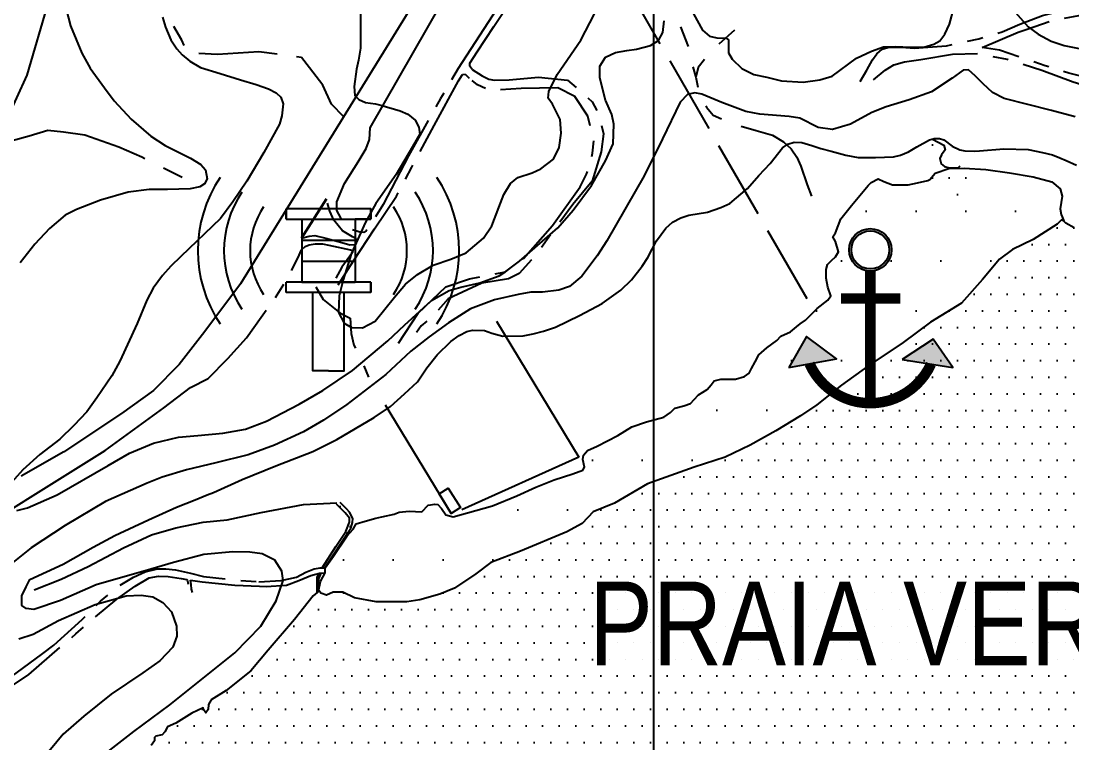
# Model space of a CAD drawing. Header units: millimetres. Extents: x 548366 to 1117317, y 7446967 to 14899125.
# Drawn here: x 551058 to 551560, y 7453558 to 7453903 of the extents above; entities that cross this region are included whole.
import ezdxf

# ---------------------------------------------------------------- set-up
doc = ezdxf.new("R2010")
doc.units = ezdxf.units.MM
doc.header["$MEASUREMENT"] = 0
for name, pattern in [('CAMINHO', [3.75, 3, -0.75]), ('ESTR-TERRA', [1, 0.7, -0.1, 0.1, -0.1]), ('RIO_PERIODICO', [5.8, 3, -0.4, 0.4, -0.4, 0.4, -0.4, 0.4, -0.4])]:
    doc.linetypes.add(name, pattern=pattern)
for name, color, linetype in [('AUTO_ESTRADA', 224, 'Continuous'), ('BICA', 8, 'Continuous'), ('CALÇADA', 8, 'Continuous'), ('CAMINHO', 1, 'CAMINHO'), ('CANAL', 4, 'Continuous'), ('CURVA_INTERMEDIÁRIA', 32, 'Continuous'), ('ESCADARIA', 8, 'Continuous'), ('HACHURA_OCEANO', 131, 'Continuous'), ('MALHA_TM', 8, 'Continuous'), ('MARINA', 7, 'Continuous'), ('MURO', 181, 'Continuous'), ('OCEANO', 5, 'Continuous'), ('PRAIA', 7, 'Continuous'), ('RADIAIS', 222, 'Continuous'), ('RIO_PERIÓDICO', 4, 'RIO_PERIODICO'), ('RIO_PERMANENTE', 4, 'Continuous'), ('RUA_PAV_S_MEIO_FIO', 2, 'ESTR-TERRA'), ('RUA_S_PAV', 2, 'ESTR-TERRA'), ('SIRENES', 8, 'Continuous'), ('TXT_HIDRO', 8, 'Continuous')]:
    doc.layers.add(name, color=color, linetype=linetype)
doc.styles.add('TXT_PRAIA', font='ARIALN.TTF', dxfattribs={"height": 30})
pattern_1 = [(0, (0, 0), (11.90625, 23.8125), [0, -23.8125])]
pattern_2 = [(0, (0, 0), (1.5875, 3.175), [0, -3.175])]
pattern_3 = [(0, (0, 0), (3.96875, 7.9375), [0, -7.9375])]

msp = doc.modelspace()

# ---------------------------------------------------------------- hatches: boundary and pattern name
at = {"layer": 'CANAL'}
h = msp.add_hatch(dxfattribs=at)
h.set_pattern_fill('DOTS', color=256, scale=2, style=0)
h.set_pattern_definition(pattern_2)
h.paths.add_polyline_path([(551214.62, 7453665.8), (551214.62, 7453663.9), (551212.95, 7453659.43), (551208.03, 7453652.18), (551201.55, 7453642.02), (551202.66, 7453642.02), (551215.29, 7453660.98), (551216.07, 7453663.66), (551216.18, 7453665.67), (551214.61, 7453668.68), (551213.27, 7453670.25), (551212.54, 7453670.94), (551211.2, 7453669.67), (551212.5, 7453668.37)])
h = msp.add_hatch(dxfattribs=at)
h.set_pattern_fill('DOTS', color=256, scale=2, style=0)
h.set_pattern_definition(pattern_2)
h.paths.add_polyline_path([(551210.14, 7453673.19), (551208.37, 7453672.5), (551211.2, 7453669.67), (551212.54, 7453670.94)])
h = msp.add_hatch(dxfattribs=at)
h.set_pattern_fill('DOTS', color=256, scale=2, style=0)
h.set_pattern_definition(pattern_2)
h.paths.add_polyline_path([(551200.03, 7453636.79), (551201.13, 7453639.54), (551200.26, 7453639.52), (551199.21, 7453637.55), (551199.24, 7453630.26), (551199.6, 7453630.56)])
at = {"layer": 'HACHURA_OCEANO'}
h = msp.add_hatch(dxfattribs=at)
h.set_pattern_fill('DOTS', color=256, scale=5, style=0)
h.set_pattern_definition(pattern_3)
h.paths.add_polyline_path([(551438.16, 7453719.93), (551430.34, 7453714.73), (551418.61, 7453707.57), (551406.23, 7453700.63), (551394.29, 7453694.99), (551379.52, 7453690.22), (551360, 7453683.22), (551360, 7453410), (551860, 7453410), (551860, 7453902.08), (551859.01, 7453901.11), (551854.18, 7453897.29), (551851.18, 7453893.13), (551850.64, 7453890.73), (551850.31, 7453887.4), (551849.48, 7453886.73), (551847.98, 7453887.23), (551846.14, 7453887.57), (551844.81, 7453887.23), (551843.48, 7453886.73), (551841.98, 7453884.24), (551843.39, 7453883.21), (551840.48, 7453878.42), (551846.59, 7453874.76), (551845.37, 7453872.69), (551839.44, 7453876.45), (551836.98, 7453872.26), (551836.98, 7453871.09), (551838.81, 7453870.59), (551839.48, 7453870.43), (551839.48, 7453869.1), (551838.48, 7453868.6), (551837.64, 7453868.26), (551836.98, 7453867.43), (551837.31, 7453866.43), (551838.98, 7453865.6), (551838.96, 7453864.15), (551838.62, 7453862.49), (551838.46, 7453861.16), (551837.62, 7453860.83), (551836.29, 7453860.49), (551832.75, 7453859.34), (551847.75, 7453848.59), (551848.71, 7453852.04), (551850.83, 7453851.08), (551849.48, 7453845.71), (551837.56, 7453834.76), (551831.6, 7453838.79), (551832.29, 7453836.7), (551832.94, 7453831.78), (551832.6, 7453828.79), (551831.1, 7453826.96), (551826.27, 7453823.29), (551824.77, 7453823.29), (551824.44, 7453824.79), (551823.77, 7453826.62), (551823.1, 7453827.62), (551821.94, 7453827.29), (551820.6, 7453825.62), (551819.44, 7453822.13), (551818.44, 7453820.13), (551816.77, 7453818.47), (551815.77, 7453817.3), (551815.27, 7453816.64), (551813.94, 7453815.47), (551812.27, 7453813.31), (551812.11, 7453811.15), (551812.61, 7453808.32), (551816.11, 7453806.82), (551817.44, 7453805.49), (551817.77, 7453804.66), (551817.44, 7453803.96), (551816.66, 7453803.96), (551815.59, 7453804.35), (551814.52, 7453804.45), (551813.64, 7453804.35), (551813.54, 7453803.57), (551814.61, 7453802.89), (551818, 7453802.54), (551818.12, 7453800.36), (551817.15, 7453799.48), (551816.37, 7453798.9), (551816.27, 7453797.63), (551815.69, 7453796.56), (551814.91, 7453796.56), (551813.74, 7453796.56), (551813.44, 7453797.24), (551812.08, 7453797.24), (551808.76, 7453795.2), (551807.98, 7453794.42), (551808.37, 7453793.54), (551809.64, 7453793.05), (551811.3, 7453792.86), (551814.91, 7453792.27), (551814.91, 7453791.11), (551814.91, 7453789.16), (551816.41, 7453785.51), (551817.82, 7453784.1), (551818.88, 7453782.34), (551818.17, 7453779.53), (551816.06, 7453778.12), (551812.89, 7453778.12), (551811.13, 7453776.01), (551809.37, 7453773.2), (551806.9, 7453770.39), (551806.55, 7453768.63), (551804.68, 7453767.84), (551801.42, 7453767.84), (551799.69, 7453768.49), (551797.73, 7453770.01), (551796.65, 7453771.75), (551794.26, 7453771.75), (551789.7, 7453770.88), (551786.22, 7453769.15), (551781.88, 7453766.11), (551775.58, 7453763.29), (551766.46, 7453759.39), (551759.94, 7453756.78), (551756.03, 7453756.78), (551754.73, 7453756.35), (551754.73, 7453753.96), (551753.86, 7453753.31), (551752.12, 7453753.75), (551750.82, 7453755.92), (551751.25, 7453757.87), (551750.82, 7453759.6), (551747.56, 7453760.25), (551737.82, 7453761.14), (551729.57, 7453761.14), (551722.62, 7453761.79), (551719.58, 7453763.31), (551717.62, 7453764.39), (551714.15, 7453764.39), (551711.76, 7453766.56), (551711.54, 7453770.68), (551711.76, 7453774.59), (551708.5, 7453780.01), (551707.03, 7453780.96), (551703.86, 7453781.74), (551701, 7453782.37), (551698.41, 7453782.88), (551696.05, 7453783.3), (551693.87, 7453783.67), (551691.84, 7453784.01), (551689.91, 7453784.36), (551688.02, 7453784.74), (551686.14, 7453785.19), (551684.22, 7453785.68), (551682.22, 7453786.23), (551680.09, 7453786.81), (551677.79, 7453787.41), (551675.26, 7453788.02), (551672.48, 7453788.63), (551670.55, 7453789), (551662.67, 7453789.55), (551653.77, 7453791.29), (551649.64, 7453791.94), (551645.73, 7453790.85), (551641.39, 7453791.07), (551637.7, 7453792.8), (551634.44, 7453794.75), (551633.79, 7453796.71), (551633.86, 7453797.39), (551631.01, 7453798.9), (551628.68, 7453800.29), (551626.53, 7453801.67), (551625.82, 7453802.15), (551625.1, 7453801.69), (551623.36, 7453799.53), (551621.63, 7453798.66), (551621.19, 7453796.92), (551619.24, 7453794.97), (551615.33, 7453794.1), (551610.33, 7453794.1), (551604.53, 7453794.18), (551593.02, 7453795.69), (551582.38, 7453797.86), (551571.52, 7453800.68), (551564.13, 7453803.07), (551561.31, 7453804.58), (551557.18, 7453806.75), (551556.32, 7453807.84), (551555.23, 7453808.49), (551553.06, 7453806.32), (551541.55, 7453798.95), (551531.77, 7453794.18), (551525.48, 7453789.62), (551517.44, 7453779.86), (551507.32, 7453768.63), (551492.55, 7453759.52), (551479.52, 7453749.77), (551462.58, 7453738.49), (551449.99, 7453729.38)])
h = msp.add_hatch(dxfattribs=at)
h.set_pattern_fill('DOTS', color=256, scale=5, style=0)
h.set_pattern_definition(pattern_3)
h.paths.add_polyline_path([(551360, 7453410), (551360, 7453683.22), (551357.15, 7453682.2), (551341.36, 7453672.94), (551331.15, 7453668.82), (551325.94, 7453663.18), (551318.56, 7453659.28), (551296.4, 7453649.95), (551282.29, 7453644.53), (551275.12, 7453639.11), (551264.82, 7453632.28), (551257.87, 7453629.46), (551248.31, 7453626.64), (551242.01, 7453625.77), (551227.46, 7453625.77), (551217.04, 7453627.72), (551211.39, 7453630.33), (551206.83, 7453630.33), (551203.57, 7453629.02), (551200.96, 7453629.89), (551200.1, 7453630.98), (551197.27, 7453628.59), (551188.37, 7453617.31), (551175.77, 7453602.57), (551167.52, 7453592.81), (551155.68, 7453583.37), (551148.51, 7453578.82), (551147.21, 7453576.65), (551146.99, 7453574.26), (551145.9, 7453572.75), (551144.82, 7453574.26), (551144.6, 7453575.13), (551139.17, 7453572.53), (551131.57, 7453567.76), (551127.66, 7453566.02), (551126.36, 7453563.64), (551125.06, 7453562.12), (551122.01, 7453561.47), (551121.36, 7453560.82), (551121.36, 7453559.3), (551119.84, 7453557.13), (551117.24, 7453556.26), (551112.82, 7453554.81), (551109.78, 7453551.56), (551107.18, 7453547.65), (551104.14, 7453543.32), (551097.62, 7453538.33), (551095.67, 7453534.86), (551093.49, 7453532.04), (551086.76, 7453528.13), (551085.02, 7453527.48), (551083.07, 7453525.32), (551077.02, 7453519.06), (551078.74, 7453517.19), (551077.42, 7453515.97), (551075.64, 7453517.84), (551067.57, 7453510.35), (551068.56, 7453509.01), (551067.23, 7453507.9), (551066.15, 7453509.24), (551060.7, 7453504.93), (551053.38, 7453500.63), (551052.37, 7453499.48), (551049.03, 7453495.74), (551047.88, 7453494.44), (551046.93, 7453491.31), (551043.23, 7453486.32), (551041.71, 7453483.94), (551041.28, 7453481.55), (551041.06, 7453479.17), (551039.32, 7453477.65), (551038.67, 7453477), (551038.89, 7453476.13), (551039.32, 7453474.4), (551039.32, 7453473.31), (551038.46, 7453473.09), (551037.15, 7453475.05), (551036.5, 7453475.91), (551035.41, 7453477.43), (551034.76, 7453476.35), (551034.76, 7453475.05), (551034.11, 7453474.18), (551034.11, 7453472.88), (551034.76, 7453471.79), (551035.41, 7453471.58), (551037.18, 7453469.81), (551036.93, 7453468.11), (551035.85, 7453467.02), (551034.76, 7453466.37), (551033.24, 7453466.37), (551030.85, 7453463.99), (551025.86, 7453460.52), (551024.99, 7453459.22), (551024.56, 7453456.61), (551024.12, 7453455.1), (551022.6, 7453454.88), (551020.86, 7453455.31), (551020.21, 7453456.83), (551019.78, 7453458.13), (551019.34, 7453458.78), (551018.12, 7453458.96), (551017.92, 7453458.69), (551017.47, 7453458.06), (551017.17, 7453457.26), (551013.04, 7453447.94), (551009.14, 7453443.38), (551007.62, 7453439.48), (551005.01, 7453435.58), (551002.13, 7453433), (551001.72, 7453432.19), (550999.93, 7453428.59), (550999.37, 7453427.45), (550998.01, 7453423.49), (550996.93, 7453421.32), (550996.49, 7453417.85), (550995.41, 7453415.9), (550992.58, 7453413.51), (550992.17, 7453412.87), (550991.11, 7453410.73), (550990.74, 7453410)])
at = {"layer": 'MARINA', "ltscale": 0.5}
h = msp.add_hatch(color=8, dxfattribs=at)
h.paths.add_polyline_path([(551453.57, 7453794.05, 1), (551473.9, 7453794.05, 1)])
h.paths.add_polyline_path([(551472.82, 7453794.05, -1), (551454.65, 7453794.05, -1)], flags=16)
h = msp.add_hatch(color=8, dxfattribs=at)
h.paths.add_polyline_path([(551447.64, 7453742), (551433.23, 7453752.58), (551424.76, 7453737.77)])
h.paths.add_polyline_path([(551503.14, 7453737.77), (551493.82, 7453751.31), (551478.99, 7453741.58)])
at = {"layer": 'PRAIA'}
h = msp.add_hatch(dxfattribs=at)
h.set_pattern_fill('DOTS', color=40, scale=15, style=0)
h.set_pattern_definition(pattern_1)
h.paths.add_polyline_path([(551541.55, 7453798.95), (551553.06, 7453806.32), (551555.23, 7453808.49), (551556.21, 7453807.9), (551554.97, 7453810.99), (551554.49, 7453813.63), (551555.45, 7453819.66), (551554.55, 7453823.21), (551550.57, 7453826.58), (551541.62, 7453829.04), (551530.28, 7453830.97), (551518.94, 7453832.42), (551508.57, 7453833.14), (551508.13, 7453833.12), (551509.94, 7453829.82), (551510.6, 7453827.68), (551510.43, 7453826.04), (551508.46, 7453824.06), (551507.8, 7453822.58), (551507.96, 7453817.15), (551507.96, 7453810.41), (551506.46, 7453807.67), (551505.47, 7453806.35), (551503.17, 7453805.04), (551499.22, 7453798.78), (551496.42, 7453795.49), (551492.97, 7453794.01), (551491.16, 7453792.2), (551489.02, 7453788.59), (551488.85, 7453785.46), (551488.85, 7453781.18), (551490, 7453777.89), (551492.8, 7453775.26), (551495.44, 7453772.14), (551499.44, 7453763.77), (551507.32, 7453768.63), (551517.44, 7453779.86), (551525.48, 7453789.62), (551531.77, 7453794.18)])
h.paths.add_polyline_path([(551462.58, 7453738.49), (551479.52, 7453749.77), (551492.55, 7453759.52), (551498.39, 7453763.12), (551496.09, 7453767.7), (551493.3, 7453771.81), (551492.14, 7453773.29), (551489.68, 7453775.76), (551487.37, 7453779.87), (551487.04, 7453784.47), (551487.72, 7453790.15), (551490.02, 7453794.1), (551492.33, 7453795.58), (551494.79, 7453796.4), (551496.6, 7453798.87), (551503.19, 7453807.75), (551503.85, 7453811.37), (551505.16, 7453815.16), (551505.16, 7453825.03), (551502.36, 7453826.01), (551494.46, 7453826.84), (551492.59, 7453828.24), (551492.14, 7453827.75), (551491.17, 7453827.27), (551486.35, 7453826.06), (551481.77, 7453825.1), (551479.76, 7453825.1), (551475.02, 7453822.41), (551469.49, 7453822.76), (551464.11, 7453826.25), (551462.71, 7453824.86), (551454.75, 7453815.22), (551449.69, 7453808.96), (551447.03, 7453802.22), (551445.83, 7453800.29), (551447.03, 7453798.12), (551448.48, 7453793.07), (551447.03, 7453790.66), (551445.1, 7453788.97), (551443.18, 7453787.05), (551442.69, 7453784.64), (551442.69, 7453780.54), (551443.42, 7453776.21), (551444.86, 7453772.11), (551443.42, 7453769.94), (551438.35, 7453766.09), (551432.78, 7453760.43), (551430.13, 7453758.74), (551428.44, 7453757.3), (551425.54, 7453754.89), (551420.96, 7453752.72), (551419.03, 7453750.79), (551414.21, 7453747.18), (551410.35, 7453743.81), (551408.66, 7453740.44), (551406.97, 7453737.31), (551405.77, 7453735.14), (551403.6, 7453733.45), (551399.22, 7453732.17), (551392.23, 7453732.17), (551389.09, 7453731.45), (551387.64, 7453729.52), (551385.71, 7453727.36), (551381.61, 7453724.71), (551379.44, 7453722.54), (551377.75, 7453720.61), (551374.62, 7453719.41), (551370.28, 7453718.44), (551368.11, 7453716.28), (551364.97, 7453714.11), (551360, 7453712.74), (551360, 7453683.22), (551379.52, 7453690.22), (551394.29, 7453694.99), (551406.23, 7453700.63), (551418.61, 7453707.57), (551430.34, 7453714.73), (551438.16, 7453719.93), (551449.99, 7453729.38)])
h = msp.add_hatch(dxfattribs=at)
h.set_pattern_fill('DOTS', color=40, scale=15, style=0)
h.set_pattern_definition(pattern_1)
h.paths.add_polyline_path([(551318.56, 7453659.28), (551325.94, 7453663.18), (551331.15, 7453668.82), (551341.36, 7453672.94), (551357.15, 7453682.2), (551360, 7453683.22), (551360, 7453712.74), (551356.66, 7453711.82), (551349.67, 7453709.42), (551342.91, 7453705.32), (551333.02, 7453700.26), (551328.44, 7453698.1), (551326.51, 7453695.93), (551326.27, 7453693.76), (551326.99, 7453690.15), (551326.27, 7453688.7), (551321.45, 7453687.02), (551312.52, 7453684.13), (551303.84, 7453680.51), (551294.67, 7453676.42), (551283.09, 7453671.6), (551275.01, 7453669.35), (551264.16, 7453666.46), (551260.78, 7453667.42), (551258.61, 7453670.31), (551256.92, 7453672.24), (551255.47, 7453672.48), (551252.34, 7453672), (551249.2, 7453668.86), (551243.17, 7453669.1), (551238.35, 7453668.62), (551235.94, 7453667.66), (551230.15, 7453666.46), (551227.25, 7453665.73), (551222.19, 7453664.29), (551217.85, 7453663.08), (551216.4, 7453660.43), (551213.5, 7453657.3), (551206.99, 7453647.59), (551203.08, 7453642.02), (551203.08, 7453639.59), (551200.72, 7453635.55), (551199.95, 7453631.15), (551200.96, 7453629.89), (551203.57, 7453629.02), (551206.83, 7453630.33), (551211.39, 7453630.33), (551217.04, 7453627.72), (551227.46, 7453625.77), (551242.01, 7453625.77), (551248.31, 7453626.64), (551257.87, 7453629.46), (551264.82, 7453632.28), (551275.12, 7453639.11), (551282.29, 7453644.53), (551296.4, 7453649.95)])
at = {"layer": 'RIO_PERMANENTE'}
h = msp.add_hatch(dxfattribs=at)
h.set_pattern_fill('DOTS', color=256, scale=5, style=0)
h.set_pattern_definition(pattern_3)
h.paths.add_polyline_path([(551499.18, 7453843.18), (551498.91, 7453844.13), (551493.48, 7453846.93), (551493.3, 7453839.08), (551493.47, 7453839.26)])
h.paths.add_polyline_path([(551496.94, 7453837.72), (551497.76, 7453839.52), (551499.57, 7453841.83), (551499.18, 7453843.18), (551493.47, 7453839.26), (551493.3, 7453839.08), (551493.15, 7453832.1), (551492.49, 7453828.32), (551492.59, 7453828.24), (551494.82, 7453830.73), (551501.34, 7453832.9), (551508.13, 7453833.12), (551507.96, 7453833.44), (551506.65, 7453834.26), (551505.82, 7453833.27), (551503.52, 7453833.27), (551501.54, 7453833.27), (551499.24, 7453833.93), (551497.59, 7453835.25)])
h.paths.add_polyline_path([(551509.94, 7453829.82), (551508.13, 7453833.12), (551501.34, 7453832.9), (551494.82, 7453830.73), (551492.59, 7453828.24), (551494.46, 7453826.84), (551502.36, 7453826.01), (551505.16, 7453825.03), (551505.16, 7453815.16), (551503.85, 7453811.37), (551503.19, 7453807.75), (551496.6, 7453798.87), (551494.79, 7453796.4), (551492.33, 7453795.58), (551490.02, 7453794.1), (551487.72, 7453790.15), (551487.04, 7453784.47), (551487.37, 7453779.87), (551489.68, 7453775.76), (551492.14, 7453773.29), (551493.3, 7453771.81), (551496.09, 7453767.7), (551498.39, 7453763.12), (551499.44, 7453763.77), (551495.44, 7453772.14), (551492.8, 7453775.26), (551490, 7453777.89), (551488.85, 7453781.18), (551488.85, 7453785.46), (551489.02, 7453788.59), (551491.16, 7453792.2), (551492.97, 7453794.01), (551496.42, 7453795.49), (551499.22, 7453798.78), (551503.17, 7453805.04), (551505.47, 7453806.35), (551506.46, 7453807.67), (551507.96, 7453810.41), (551507.96, 7453817.15), (551507.8, 7453822.58), (551508.46, 7453824.06), (551510.43, 7453826.04), (551510.6, 7453827.68)])

# ---------------------------------------------------------------- linework, layer by layer
at = {"layer": 'AUTO_ESTRADA', "linetype": 'Continuous', "ltscale": 0.5}
msp.add_lwpolyline([(551224.48, 7453852.48), (551258.78, 7453912.2), (551295.3, 7453975.33), (551309.92, 7453998.92), (551320.56, 7454015.65), (551332.25, 7454031.61), (551340.93, 7454041.3), (551351.34, 7454051.77), (551357.47, 7454056.87), (551376.36, 7454070.64), (551380.95, 7454073.7), (551387.59, 7454078.29), (551395.24, 7454083.39), (551409.02, 7454091.55), (551416.68, 7454095.12), (551425.87, 7454099.2), (551436.08, 7454103.79), (551444.75, 7454107.87), (551544.8, 7454147.66), (551583.59, 7454164.49), (551600.95, 7454171.63), (551627.49, 7454180.81), (551660.46, 7454188.94)], dxfattribs=at)
at = {"layer": 'AUTO_ESTRADA'}
msp.add_lwpolyline([(551543.45, 7454160.03), (551513.34, 7454148.3), (551495.47, 7454141.16), (551472.74, 7454131.76), (551450.79, 7454122.07), (551436.5, 7454115.95), (551389.54, 7454094.01), (551379.33, 7454087.89), (551368.61, 7454080.75), (551359.42, 7454073.61), (551342.43, 7454060.31), (551321.5, 7454036.34), (551282.7, 7453975.14), (551261.16, 7453939.16), (551244.82, 7453911.1), (551162.54, 7453777.87), (551145.51, 7453755.06), (551133.19, 7453739.22), (551120.87, 7453726.84), (551105.6, 7453715.76), (551078.02, 7453697.52), (551057.54, 7453685.87)], dxfattribs=at)
at = {"layer": 'AUTO_ESTRADA', "linetype": 'Continuous', "lineweight": 30}
msp.add_lwpolyline([(551203.58, 7453818.38), (551191.61, 7453799.61)], dxfattribs=at)
at = {"layer": 'AUTO_ESTRADA', "ltscale": 0.3}
msp.add_lwpolyline([(550607.61, 7453608.35), (550673.96, 7453583.36), (550771.61, 7453551.19), (550795.83, 7453547.83), (550814.91, 7453547.83), (550837.85, 7453551.87), (550854.19, 7453556.47), (550867.44, 7453561.28), (550920.55, 7453594.04), (550932.71, 7453601.62), (550952.8, 7453612.93), (551020.63, 7453650.04), (551097.76, 7453698.11), (551125.91, 7453718.48), (551138.56, 7453728.2)], dxfattribs=at)
at = {"layer": 'BICA', "color": 8}
msp.add_lwpolyline([(551424.76, 7453737.77), (551447.64, 7453742), (551433.23, 7453752.58)], close=True, dxfattribs=at)
at = {"layer": 'CALÇADA'}
msp.add_lwpolyline([(551257.56, 7453677.33), (551261.85, 7453680.13), (551267.72, 7453670.92), (551263.19, 7453668.05)], close=True, dxfattribs=at)
at = {"layer": 'CAMINHO', "ltscale": 12.5, "flags": 128}
for points in [[(551320.99, 7453965.74), (551437.73, 7453763.14)], [(551211.87, 7453857.74), (551206.11, 7453863.69), (551201.94, 7453872.78), (551195.5, 7453881.11), (551191.71, 7453886.03), (551187.16, 7453886.79), (551171.23, 7453888.68), (551151.52, 7453887.55), (551141.28, 7453887.93), (551137.06, 7453888.31), (551134.4, 7453894.37), (551130.61, 7453900.8)], [(551198.55, 7453776.45), (551202.01, 7453770.34), (551210.06, 7453763.95), (551215.04, 7453761.34), (551215.51, 7453754), (551216.7, 7453748.56), (551220.49, 7453741.22), (551223.8, 7453733.17)]]:
    msp.add_lwpolyline(points, dxfattribs=at)
at = {"layer": 'CANAL'}
for points in [[(551201.55, 7453642.02), (551208.03, 7453652.18), (551212.95, 7453659.43), (551214.62, 7453663.9), (551214.62, 7453665.8), (551212.5, 7453668.37), (551208.37, 7453672.5)], [(551202.66, 7453642.02), (551215.29, 7453660.98), (551216.07, 7453663.66), (551216.18, 7453665.67), (551214.61, 7453668.68), (551213.27, 7453670.25), (551210.14, 7453673.19), (551210.14, 7453673.19)], [(551199.24, 7453630.26), (551199.21, 7453637.55), (551200.26, 7453639.52)], [(551199.6, 7453630.56), (551200.03, 7453636.79), (551201.13, 7453639.54)]]:
    msp.add_lwpolyline(points, dxfattribs=at)
at = {"layer": 'CURVA_INTERMEDIÁRIA'}
for points, elevation in [([(551219.88, 7453915.21), (551219.97, 7453890.53), (551218.97, 7453884.8), (551217.98, 7453880.53), (551216.8, 7453872.1), (551217.21, 7453867.8), (551219.13, 7453865.88), (551222.33, 7453864.6), (551227.13, 7453863.96), (551229.62, 7453863.3), (551238.82, 7453860.61), (551242.59, 7453858.96), (551246.05, 7453856.11), (551247.87, 7453852.66), (551248.32, 7453849.35), (551244.7, 7453843.33), (551237.02, 7453830.08), (551227.19, 7453816.27), (551222.37, 7453807.23), (551215.59, 7453792.48), (551211.67, 7453779.73), (551209.72, 7453772.06), (551209.42, 7453764.08), (551212.14, 7453758.98), (551215.61, 7453756.88), (551220.89, 7453756.74), (551226.92, 7453759.91), (551236.12, 7453771.37), (551241.39, 7453777.7), (551247.13, 7453782.23), (551254.68, 7453786.76), (551263.14, 7453789.66), (551270.4, 7453792.56), (551278.68, 7453799.62), (551282.66, 7453805.58), (551286.12, 7453814.3), (551288.38, 7453820.47), (551291.68, 7453825.73), (551295.13, 7453828.73), (551302.04, 7453830.96), (551306.15, 7453832.87), (551312.16, 7453837.37), (551314.86, 7453843.08), (551315.92, 7453849.86), (551315.32, 7453856.34), (551311.72, 7453863.73), (551309.62, 7453866.6), (551309.92, 7453869.72), (551313.98, 7453877.84), (551325.25, 7453894.37), (551331.87, 7453907)], 40), ([(551079.09, 7453909.22), (551081.25, 7453901.24), (551086.55, 7453888.19), (551090.63, 7453881), (551097.52, 7453871.53), (551102.02, 7453865.39), (551110.16, 7453856.5), (551119.55, 7453848.45), (551126.47, 7453843.89), (551138.61, 7453837.92), (551143.51, 7453834.93), (551145.84, 7453832.27), (551146.5, 7453827.95), (551145.26, 7453825.62), (551143.09, 7453824.13), (551138.44, 7453823.29), (551127.55, 7453822.87), (551118.82, 7453822.86), (551108.85, 7453821.69), (551095.51, 7453817.86), (551084.05, 7453813.36), (551078.66, 7453810.62), (551071.11, 7453804.29), (551064.19, 7453796.84), (551057.06, 7453787.78)], 20), ([(551379.19, 7453906.89), (551383.49, 7453899.19), (551386.88, 7453896.31), (551390.27, 7453895.52), (551394.83, 7453895.26), (551395.95, 7453894.44), (551395.95, 7453888.31), (551397.64, 7453885.17), (551402.34, 7453880.73), (551408.07, 7453877.86), (551414.2, 7453876.68), (551421.25, 7453874.84), (551431.68, 7453874.31), (551439.63, 7453875.35), (551445.45, 7453877.16), (551457.19, 7453885.75), (551464.24, 7453889.14), (551469.97, 7453891.22), (551475.71, 7453891.34), (551482.88, 7453890.94), (551489.4, 7453890.93), (551494.09, 7453892.35), (551496.96, 7453894.04), (551499.35, 7453897.26), (551501.56, 7453901.95), (551503.65, 7453909.64)], 30), ([(551533.17, 7453907.54), (551539.25, 7453900.68), (551543.96, 7453897.17), (551550.24, 7453893.79), (551556.38, 7453891.72), (551573.1, 7453888.47)], 30), ([(551125.27, 7453905.37), (551126.7, 7453900.56), (551129.2, 7453894.42), (551132.06, 7453890.25), (551134.63, 7453887.35), (551138.2, 7453884.25), (551143.38, 7453881.21), (551152.74, 7453878.36), (551162.5, 7453875.43), (551170.08, 7453873.17), (551175.92, 7453871.03), (551179.64, 7453869.08), (551181.73, 7453867), (551182.86, 7453863.96), (551182.26, 7453858.12), (551181.24, 7453854.14), (551173.67, 7453840.66), (551165.54, 7453826.89), (551158.9, 7453817.01), (551153, 7453809.08), (551133.96, 7453790.83), (551129.23, 7453786.2), (551125.24, 7453781.78), (551120.77, 7453775.76), (551117.66, 7453769.99), (551113.07, 7453758.9), (551104.84, 7453740.9), (551101.01, 7453733.87), (551093.8, 7453723.38), (551088.96, 7453716.64), (551082.83, 7453710.02), (551076.16, 7453703.52), (551066.56, 7453696.13), (551058.43, 7453688.92), (551050.39, 7453679.93)], 30), ([(551055.58, 7453669.49), (551060.57, 7453670.64), (551074.87, 7453676.94), (551099.2, 7453690.98), (551109.4, 7453696.83), (551120.89, 7453701.58), (551132.93, 7453704.51), (551142.05, 7453705.25), (551154.09, 7453706.35), (551164.87, 7453708.37), (551174.99, 7453712.16), (551190.53, 7453720.27), (551201.81, 7453726.88), (551216.05, 7453736.3), (551232.91, 7453750.55), (551240.97, 7453758.06), (551253.92, 7453769.84), (551262.3, 7453774.7), (551267.94, 7453776.29), (551277.03, 7453778.34), (551286.27, 7453781.57), (551289, 7453783.39), (551295.92, 7453788.68), (551314.29, 7453804.57), (551321.58, 7453813.04), (551330.38, 7453824.87), (551337.15, 7453836.61), (551340.67, 7453844.69), (551341.07, 7453854.22), (551340.16, 7453858.79), (551337.03, 7453865.68), (551334.3, 7453876.26), (551334.3, 7453881.87), (551337.04, 7453886.17), (551341.86, 7453888.51), (551347.33, 7453889.41), (551351.89, 7453890.05), (551358.67, 7453891.74), (551362.5, 7453894.13), (551364.46, 7453898.04), (551365.11, 7453903.52)], 30), ([(551561.66, 7453857.72), (551550.34, 7453860.73), (551527.71, 7453866.44), (551522.24, 7453869.38), (551517.72, 7453873.43), (551513.83, 7453877.33), (551510.72, 7453880.14), (551508.08, 7453880), (551502.95, 7453876.12), (551492.92, 7453869.64), (551482.34, 7453865.77), (551471.29, 7453862.51), (551464.44, 7453859.72), (551454.32, 7453854.12), (551445.6, 7453851.64), (551438.75, 7453852.58), (551430.03, 7453857.1), (551424.93, 7453857.78), (551410.91, 7453858.89), (551404.22, 7453860.29), (551392.7, 7453864.51), (551383.2, 7453868.57), (551379.78, 7453869.2), (551376.36, 7453868.42), (551372.78, 7453864.69), (551364.31, 7453847.14), (551355.59, 7453829.39), (551337.67, 7453798.44), (551333.16, 7453791.28), (551325.69, 7453781.48), (551319.93, 7453776.51), (551314.8, 7453774.8), (551307.02, 7453773.88), (551301.31, 7453773.77), (551295.26, 7453772.76), (551284.07, 7453770.15), (551272.58, 7453765.82), (551262.03, 7453759.17), (551252.81, 7453752.43), (551243.99, 7453745.61), (551231.97, 7453734.52), (551213.39, 7453720.15), (551202.16, 7453712.66), (551192.71, 7453707.11), (551178.83, 7453700.7), (551166.2, 7453696.02), (551150.77, 7453692.26), (551136.76, 7453688.82), (551125.09, 7453685.35), (551117.82, 7453682.5), (551097.91, 7453673.77), (551078.65, 7453662.25), (551062.47, 7453651.57), (551040.64, 7453634.44)], 20), ([(551085.01, 7453543.11), (551111.45, 7453563.82), (551128.72, 7453576.58), (551159.77, 7453601.41), (551172.26, 7453614.05), (551179.53, 7453626.3), (551182.87, 7453635.88), (551182.26, 7453640.44), (551178.9, 7453645.6), (551172.8, 7453648.78), (551167.01, 7453649.53), (551158.78, 7453649.67), (551144.93, 7453648.43), (551130.47, 7453644.61), (551119.59, 7453641.4), (551093.45, 7453633.92), (551076.45, 7453626.46), (551063.72, 7453622.05), (551060.08, 7453622.5), (551057.96, 7453624.02), (551057.96, 7453628.58), (551060.08, 7453632.99), (551061.78, 7453636.39), (551077.74, 7453643.78), (551092.08, 7453651.94), (551102.36, 7453657.49), (551118.48, 7453664.99), (551131.84, 7453670.99), (551140.85, 7453674.57), (551146.54, 7453676.94), (551149.66, 7453678.04), (551163.35, 7453684.27), (551179.42, 7453690.76), (551197.16, 7453697.7), (551208.56, 7453703.3), (551226.4, 7453713.91), (551234.31, 7453719.1), (551241.02, 7453725.18), (551247.1, 7453730.96), (551251.58, 7453737.58), (551256.54, 7453743.91), (551263.04, 7453750.18), (551267.07, 7453753.13), (551270.69, 7453755.05), (551273.41, 7453755.65), (551279.18, 7453755.44), (551282.69, 7453754.26), (551287.9, 7453752.83), (551297.73, 7453752.9), (551302.48, 7453753.98), (551307.36, 7453755.16), (551313.24, 7453757.13), (551324.6, 7453762.66), (551335.42, 7453768.39), (551344.43, 7453774.77), (551349.47, 7453779.76), (551354.55, 7453786.26), (551357.3, 7453790.39), (551361.49, 7453798.3), (551365.94, 7453804.36), (551369.1, 7453807.23), (551373.1, 7453809.44), (551376.88, 7453810.57), (551385.87, 7453812.07), (551392.28, 7453814.33), (551396.49, 7453816.28), (551405.06, 7453823.34), (551410.49, 7453829.59), (551415.77, 7453835.38), (551421.78, 7453842.78), (551424.27, 7453844.62), (551427.29, 7453845.51), (551431.05, 7453845.41), (551435.76, 7453843.99), (551440, 7453842.58), (551444.98, 7453841.2), (551452.04, 7453839.4), (551457.88, 7453838.26), (551466.29, 7453838.21), (551474.82, 7453838.62), (551478.16, 7453839.32), (551481.92, 7453840.97), (551486.04, 7453843.25), (551491.97, 7453846.73), (551494.23, 7453847.34), (551496.77, 7453847.33), (551498.91, 7453846.74), (551502.86, 7453843.67), (551506.53, 7453841.82), (551508.98, 7453841.39), (551513.4, 7453841.29), (551516.01, 7453841.38), (551527.57, 7453842.37), (551539.17, 7453842.11), (551546.06, 7453840.57), (551550.82, 7453839.49), (551554.34, 7453838.06), (551557.41, 7453836.8), (551562.41, 7453834.55)], 10), ([(551056.43, 7453608.14), (551063.41, 7453610.33), (551075.51, 7453616.87), (551092.98, 7453624.51), (551107.76, 7453628.57), (551115.07, 7453628.89), (551120.52, 7453628.11), (551125.34, 7453625.47), (551129.55, 7453620.97), (551131.88, 7453614.17), (551132.09, 7453609.32), (551130.08, 7453604.01), (551123.94, 7453597.51), (551115.85, 7453591.75), (551100.6, 7453581.62), (551087.63, 7453571.06), (551077.69, 7453562.49), (551067.75, 7453550.5)], 20)]:
    msp.add_lwpolyline(points, dxfattribs=dict(at, elevation=elevation))
at = {"layer": 'ESCADARIA', "ltscale": 30, "flags": 128}
for points in [[(551171.21, 7453635.33), (551181.91, 7453636.03), (551189.27, 7453637.58), (551193.77, 7453639.99), (551197.76, 7453641.47), (551200.65, 7453642.02), (551203.08, 7453642.02)], [(551171.58, 7453633.26), (551174.83, 7453633.12), (551184.46, 7453633.66), (551190.4, 7453635.92), (551196.12, 7453638.42), (551200.26, 7453639.52), (551203.08, 7453639.59)]]:
    msp.add_lwpolyline(points, dxfattribs=at)
at = {"layer": 'MALHA_TM'}
msp.add_lwpolyline([(551360, 7460415), (551360, 7450410)], dxfattribs=at)
at = {"layer": 'MARINA', "color": 8, "const_width": 5}
for points in [[(551463.74, 7453783.88), (551463.74, 7453720.73)], [(551449.76, 7453770.78), (551478.14, 7453770.78)]]:
    msp.add_lwpolyline(points, dxfattribs=at)
at = {"layer": 'MARINA', "color": 8}
msp.add_lwpolyline([(551478.99, 7453741.58), (551503.14, 7453737.77), (551493.82, 7453751.31)], close=True, dxfattribs=at)
at = {"layer": 'MARINA', "color": 8, "ltscale": 0.5, "const_width": 5}
msp.add_lwpolyline([(551434.65, 7453739.6, 0.646453), (551492.73, 7453739.41)], format="xyb", dxfattribs=at)
at = {"layer": 'MARINA', "color": 8}
msp.add_circle((551463.74, 7453794.05), 10.17, dxfattribs=at)
at = {"layer": 'MARINA', "color": 8, "ltscale": 0.5}
msp.add_circle((551463.74, 7453794.05), 9.08, dxfattribs=at)
at = {"layer": 'MURO'}
for points in [[(551284.99, 7453759.94), (551324.39, 7453694.95)], [(551231.74, 7453719.93), (551263.19, 7453668.05)], [(551324.39, 7453694.95), (551268.39, 7453669.67)]]:
    msp.add_lwpolyline(points, dxfattribs=at)
at = {"layer": 'OCEANO'}
msp.add_lwpolyline([(551561.31, 7453804.58), (551557.18, 7453806.75), (551556.32, 7453807.84), (551555.23, 7453808.49), (551553.06, 7453806.32), (551541.55, 7453798.95), (551531.77, 7453794.18), (551525.48, 7453789.62), (551517.44, 7453779.86), (551507.32, 7453768.63), (551492.55, 7453759.52), (551479.52, 7453749.77), (551462.58, 7453738.49), (551449.99, 7453729.38), (551438.16, 7453719.93), (551430.34, 7453714.73), (551418.61, 7453707.57), (551406.23, 7453700.63), (551394.29, 7453694.99), (551379.52, 7453690.22), (551357.15, 7453682.2), (551341.36, 7453672.94), (551331.15, 7453668.82), (551325.94, 7453663.18), (551318.56, 7453659.28), (551296.4, 7453649.95), (551282.29, 7453644.53), (551275.12, 7453639.11), (551264.82, 7453632.28), (551257.87, 7453629.46), (551248.31, 7453626.64), (551242.01, 7453625.77), (551227.46, 7453625.77), (551217.04, 7453627.72), (551211.39, 7453630.33), (551206.83, 7453630.33), (551203.57, 7453629.02), (551200.96, 7453629.89), (551200.1, 7453630.98), (551197.27, 7453628.59), (551188.37, 7453617.31), (551175.77, 7453602.57), (551167.52, 7453592.81), (551155.68, 7453583.37), (551148.51, 7453578.82), (551147.21, 7453576.65), (551146.99, 7453574.26), (551145.9, 7453572.75), (551144.82, 7453574.26), (551144.6, 7453575.13), (551139.17, 7453572.53), (551131.57, 7453567.76), (551127.66, 7453566.02), (551126.36, 7453563.64), (551125.06, 7453562.12), (551122.01, 7453561.47), (551121.36, 7453560.82), (551121.36, 7453559.3), (551119.84, 7453557.13)], dxfattribs=at)
at = {"layer": 'PRAIA'}
msp.add_lwpolyline([(551199.89, 7453630.81), (551200.72, 7453635.55), (551203.08, 7453639.59), (551203.08, 7453642.02), (551206.99, 7453647.59), (551213.5, 7453657.3), (551216.4, 7453660.43), (551217.85, 7453663.08), (551222.19, 7453664.29), (551227.25, 7453665.73), (551230.15, 7453666.46), (551235.94, 7453667.66), (551238.35, 7453668.62), (551243.17, 7453669.1), (551249.2, 7453668.86), (551252.34, 7453672), (551255.47, 7453672.48), (551256.92, 7453672.24), (551258.61, 7453670.31), (551260.78, 7453667.42), (551264.16, 7453666.46), (551275.01, 7453669.35), (551283.09, 7453671.6), (551294.67, 7453676.42), (551303.84, 7453680.51), (551312.52, 7453684.13), (551321.45, 7453687.02), (551326.27, 7453688.7), (551326.99, 7453690.15), (551326.27, 7453693.76), (551326.51, 7453695.93), (551328.44, 7453698.1), (551333.02, 7453700.26), (551342.91, 7453705.32), (551349.67, 7453709.42), (551356.66, 7453711.82), (551364.97, 7453714.11), (551368.11, 7453716.28), (551370.28, 7453718.44), (551374.62, 7453719.41), (551377.75, 7453720.61), (551379.44, 7453722.54), (551381.61, 7453724.71), (551385.71, 7453727.36), (551387.64, 7453729.52), (551389.09, 7453731.45), (551392.23, 7453732.17), (551399.22, 7453732.17), (551403.6, 7453733.45), (551405.77, 7453735.14), (551406.97, 7453737.31), (551408.66, 7453740.44), (551410.35, 7453743.81), (551414.21, 7453747.18), (551419.03, 7453750.79), (551420.96, 7453752.72), (551425.54, 7453754.89), (551428.44, 7453757.3), (551430.13, 7453758.74), (551432.78, 7453760.43), (551438.35, 7453766.09), (551443.42, 7453769.94), (551444.86, 7453772.11), (551443.42, 7453776.21), (551442.69, 7453780.54), (551442.69, 7453784.64), (551443.18, 7453787.05), (551445.1, 7453788.97), (551447.03, 7453790.66), (551448.48, 7453793.07), (551447.03, 7453798.12), (551445.83, 7453800.29), (551447.03, 7453802.22), (551449.69, 7453808.96), (551454.75, 7453815.22), (551462.71, 7453824.86), (551464.16, 7453826.3), (551467.54, 7453827.99), (551470.19, 7453826.79), (551474.29, 7453825.1), (551481.77, 7453825.1), (551486.35, 7453826.06), (551491.17, 7453827.27), (551492.14, 7453827.75), (551494.82, 7453830.73), (551501.34, 7453832.9), (551508.57, 7453833.14), (551518.94, 7453832.42), (551530.28, 7453830.97), (551541.62, 7453829.04), (551550.57, 7453826.58), (551554.55, 7453823.21), (551555.45, 7453819.66), (551554.49, 7453813.63), (551554.97, 7453810.99), (551556.21, 7453807.9)], dxfattribs=at)
at = {"layer": 'RADIAIS', "linetype": 'Continuous', "ltscale": 2.5}
for radius in [4998.2, 3998.56, 2998.91]:
    msp.add_circle((554363.71, 7455412.75), radius, dxfattribs=at)
at = {"layer": 'RIO_PERIÓDICO', "ltscale": 25, "flags": 128}
for points in [[(551060.53, 7453877.63), (551070.83, 7453912.98), (551074.32, 7453959.87), (551075.83, 7453993.06), (551075.83, 7454021.72), (551065.26, 7454051.89), (551054.68, 7454073.01), (551047.13, 7454097.15), (551039.57, 7454127.32), (551016.92, 7454172.57), (551007.85, 7454184.64), (550995.77, 7454199.73), (550988.21, 7454211.8), (550979.15, 7454226.88), (550974.62, 7454238.95), (550968.57, 7454249.51), (550959.51, 7454263.09), (550947.43, 7454282.7), (550936.85, 7454296.28), (550919.38, 7454331.55), (550909.59, 7454369.5), (550906.57, 7454392.13), (550906.57, 7454404.2), (550908.17, 7454443.37), (550903.04, 7454518.48), (550908.26, 7454595.32), (550925.07, 7454718.22), (550944.18, 7454783.57), (550972.08, 7454845.79), (551020.88, 7454897.18), (551062.51, 7454936.51), (551092.16, 7454976.49), (551117.8, 7455030.35), (551123.78, 7455062.89), (551237.64, 7455282.05)], [(551419.57, 7453999.51), (551420.58, 7453976.28), (551419.03, 7453952.17), (551413.31, 7453928.67), (551408.65, 7453913.13), (551399.32, 7453899.66), (551387.39, 7453888.78), (551381.43, 7453881.27), (551380.33, 7453876.67)], [(551337.76, 7453977.56), (551345.97, 7453964.9), (551358.39, 7453941.86), (551359.27, 7453939.89), (551365.79, 7453919.28), (551372.82, 7453900.9), (551376.94, 7453890.48), (551378.39, 7453883.45), (551380.19, 7453877.13), (551380.33, 7453876.67), (551382.26, 7453867.22), (551385.41, 7453862.37), (551388.56, 7453858.49), (551398.97, 7453854.12), (551409.14, 7453851.2), (551416.94, 7453848.87), (551422.27, 7453845.72), (551425.9, 7453842.33), (551428.57, 7453838.45), (551430.47, 7453834.08), (551433.6, 7453825.1), (551435.66, 7453819.66)], [(551044.52, 7453842.8), (551060.53, 7453877.63)], [(551045.1, 7453844), (551048.73, 7453845.06), (551061.41, 7453848.55), (551070.44, 7453851.35), (551077.89, 7453850.42), (551088.02, 7453849.06), (551104.28, 7453843.28), (551115.4, 7453838.48), (551136.17, 7453827.94)]]:
    msp.add_lwpolyline(points, dxfattribs=at)
at = {"layer": 'RIO_PERMANENTE'}
for points in [[(551493.48, 7453846.93), (551498.91, 7453844.13), (551499.57, 7453841.83), (551497.76, 7453839.52), (551496.94, 7453837.72), (551497.59, 7453835.25), (551499.24, 7453833.93), (551501.54, 7453833.27), (551503.52, 7453833.27), (551505.82, 7453833.27), (551506.65, 7453834.26)], [(551063.84, 7453631.52), (551076.77, 7453636.64), (551089.71, 7453642.67), (551106.5, 7453651.63), (551120.01, 7453657.85), (551131.52, 7453661.15), (551144.68, 7453663.9), (551156.2, 7453665.01), (551172.45, 7453668.54), (551192.6, 7453672.36), (551208.59, 7453673.06)]]:
    msp.add_lwpolyline(points, dxfattribs=at)
at = {"layer": 'RUA_PAV_S_MEIO_FIO', "ltscale": 75, "flags": 128}
for points in [[(551273.27, 7453880.31), (551278.04, 7453877.28), (551281.21, 7453875.69), (551284, 7453875.24), (551290.94, 7453875.39), (551305.09, 7453876.63), (551318.9, 7453875.2), (551325.52, 7453869.73), (551330.7, 7453864.84), (551333.86, 7453859.09), (551336.16, 7453849.6), (551335.01, 7453840.98), (551330.7, 7453826.89), (551321.49, 7453815.67), (551304.47, 7453792.55), (551295.84, 7453782.77), (551290.66, 7453780.18), (551278, 7453778.17), (551261.89, 7453770.69), (551254.7, 7453762.64), (551248.95, 7453757.75), (551242.33, 7453748.55)], [(551238.02, 7453749.42), (551247.51, 7453763.79), (551260.74, 7453776.44), (551271.96, 7453780.18), (551289.22, 7453783.63), (551297.85, 7453789.96), (551311.66, 7453805.77), (551324.9, 7453824.18), (551328.06, 7453830.21), (551330.94, 7453840.28), (551331.54, 7453846.45), (551328.67, 7453857.95), (551322.34, 7453867.44), (551314.28, 7453871.47), (551296.73, 7453871.18), (551281.73, 7453870.19), (551275.89, 7453872.96), (551271.91, 7453876.21)]]:
    msp.add_lwpolyline(points, dxfattribs=at)
at = {"layer": 'RUA_S_PAV', "ltscale": 75, "flags": 128}
for points in [[(551897.16, 7454069.03), (551888.07, 7454052.28), (551878.63, 7454026.45), (551875.14, 7454018.08), (551869.42, 7454005.89), (551865.93, 7453997.87), (551863.48, 7453990.19), (551859.98, 7453980.77), (551854.74, 7453972.74), (551843.91, 7453958.78), (551828.53, 7453942.72), (551814.54, 7453926.67), (551803.59, 7453911.39), (551795.55, 7453898.13), (551787.51, 7453884.86), (551775.98, 7453858.69), (551771.44, 7453844.38), (551769.34, 7453832.16), (551766.89, 7453826.23), (551764.09, 7453823.44), (551756.75, 7453821.34), (551746.62, 7453818.55), (551738.23, 7453818.55), (551720.4, 7453820.3), (551676.36, 7453832.51), (551664.83, 7453835.3), (551648.75, 7453841.94), (551604.4, 7453862.92), (551595.66, 7453867.45), (551575.04, 7453874.43), (551558.61, 7453878.62), (551547.42, 7453882.11), (551536.12, 7453885.92), (551525.55, 7453889.6), (551517.29, 7453890.85), (551534.4, 7453898.19), (551538.69, 7453899.56), (551550.57, 7453903.75), (551563.5, 7453906.19), (551569.44, 7453907.59), (551574.32, 7453907.25), (551579.84, 7453906.73), (551587.72, 7453905.15), (551596.12, 7453903.58), (551603.21, 7453899.91), (551614.24, 7453895.45), (551627.37, 7453890.99), (551638.83, 7453886.38), (551652.65, 7453878.65), (551671.72, 7453869.59), (551680.38, 7453865.89), (551690.23, 7453861.23), (551696.47, 7453858.26), (551700.16, 7453857.69), (551702.57, 7453858.12), (551704.83, 7453860.53), (551707.39, 7453863.78), (551709.37, 7453866.76), (551710.08, 7453871.57), (551709.51, 7453874.4), (551707.1, 7453878.93), (551704.67, 7453883.26), (551713.78, 7453878.97), (551718.98, 7453877.49), (551724.17, 7453876.75), (551730.85, 7453876.75), (551739.58, 7453876.56), (551745.33, 7453877.31), (551748.91, 7453879.24), (551752.25, 7453881.83), (551755.97, 7453886.28), (551760.05, 7453890.92), (551765.24, 7453901.49), (551770.44, 7453914.84), (551776.19, 7453927.63), (551782.87, 7453941.17), (551787.95, 7453950.15), (551795.01, 7453958.68), (551802.43, 7453966.84), (551808.37, 7453972.96), (551813.19, 7453979.26), (551815.42, 7453983.34), (551817.46, 7453987.61), (551819.13, 7453994.84), (551818.76, 7454003.18), (551817.87, 7454012.57), (551817.87, 7454015.54), (551818.24, 7454017.76), (551818.61, 7454019.99), (551819.91, 7454022.4), (551822.32, 7454024.99), (551826.77, 7454029.26), (551832.53, 7454037.05), (551836.61, 7454043.17), (551842.55, 7454055.22), (551845.34, 7454062.17), (551845.89, 7454069.41), (551846.36, 7454081.47)], [(551458.93, 7453874.64), (551461.99, 7453880), (551464.84, 7453884.99), (551466.86, 7453887.84), (551469.48, 7453889.98), (551472.81, 7453890.93), (551475.9, 7453891.05), (551478.87, 7453891.05), (551484.7, 7453890.58), (551491.24, 7453891.05), (551500.19, 7453891.66), (551515.65, 7453894.97), (551526.83, 7453898.37), (551535.19, 7453902.01), (551546.03, 7453906.19), (551559.5, 7453909.51), (551566.3, 7453911.4), (551569.64, 7453913.85), (551570.53, 7453915.3), (551570.87, 7453916.19), (551570.87, 7453917.53), (551570.76, 7453918.87), (551569.75, 7453922.21), (551566.32, 7453930.05), (551561.44, 7453945.01), (551560.37, 7453954.63), (551560.98, 7453960.28), (551562.2, 7453963.64), (551567.24, 7453969.74), (551573.05, 7453977.39), (551583.03, 7453995.07), (551588.99, 7454008.81), (551594.03, 7454021.02), (551595.86, 7454029.41), (551596.62, 7454035.06), (551597.08, 7454037.5), (551599.83, 7454041.93), (551602.58, 7454045.29), (551605.79, 7454047.73), (551610.08, 7454050.35), (551618.01, 7454053.69), (551634.82, 7454059.64), (551653.37, 7454067.68), (551669.18, 7454076.49)], [(551465.29, 7453875.43), (551470.89, 7453879.95), (551474.95, 7453882.53), (551480.13, 7453884.01), (551487.9, 7453885.12), (551503.04, 7453887.65), (551514.93, 7453888), (551529.26, 7453885.2), (551545.69, 7453879.97), (551560.72, 7453874.38), (551581.69, 7453868.1), (551599.87, 7453859.73), (551613.85, 7453852.4), (551668.55, 7453829.27), (551676.24, 7453827.53), (551689.53, 7453824.04), (551710.5, 7453818.1), (551731.47, 7453815.66), (551744.75, 7453814.26), (551753.84, 7453815.31), (551760.48, 7453816.71), (551764.68, 7453819.15), (551770.62, 7453824.73), (551773.07, 7453831.02), (551775.51, 7453840.09), (551780.41, 7453858.24), (551786.7, 7453870.8), (551791.43, 7453881.05), (551797.02, 7453892.91), (551806.46, 7453907.92), (551813.8, 7453918.04), (551829.23, 7453937.51), (551838.67, 7453948.68), (551846.71, 7453956), (551856.15, 7453964.73), (551863.49, 7453974.85), (551866.28, 7453982.53), (551867.68, 7453988.46), (551868.73, 7453997.54), (551871.53, 7454005.21), (551878.17, 7454016.73), (551882.1, 7454023.65), (551884.9, 7454030.98), (551888.39, 7454040.4), (551889.47, 7454047.74), (551892.96, 7454054.72), (551902.75, 7454067.29)], [(551329.1, 7453972.7), (551325.97, 7453976.01), (551324.4, 7453976.36), (551321.62, 7453976.53), (551319, 7453976.01), (551315.87, 7453973.75), (551310.82, 7453963.49), (551309.08, 7453957.75), (551306.47, 7453947.66), (551299.13, 7453933.45), (551293.31, 7453922.06), (551266.63, 7453880.71), (551258.21, 7453866.44), (551242.88, 7453839.1), (551230.8, 7453815.68), (551222.59, 7453803.11), (551221.49, 7453802.29), (551219.57, 7453802.56), (551214.92, 7453803.93), (551212.18, 7453805.84), (551210.54, 7453809.4), (551208.62, 7453812.95), (551208.62, 7453817.05), (551212.18, 7453825.8), (551218.75, 7453836.19), (551222.59, 7453842.47), (551224.23, 7453846.85), (551224.48, 7453852.48)], [(551273.27, 7453880.31), (551272.18, 7453881.95), (551272.18, 7453883.31), (551275.74, 7453888.78), (551283.68, 7453900.81), (551290.29, 7453910.88), (551291.39, 7453911.97), (551292.76, 7453911.97), (551294.4, 7453910.61), (551294.4, 7453910.61)], [(551209.16, 7453777.33), (551216.53, 7453788.85), (551226.66, 7453804.16), (551237.06, 7453819.74), (551244.45, 7453833.68), (551255.21, 7453853.52), (551266.7, 7453874.84), (551268.62, 7453877.85), (551269.99, 7453878.12), (551271.91, 7453876.21), (551271.91, 7453876.21)], [(551191.61, 7453799.61), (551195.35, 7453800.65), (551198.13, 7453800.98), (551203.37, 7453799.67), (551210.9, 7453797.54), (551214.83, 7453796.4), (551217.29, 7453796.56), (551217.94, 7453797.38), (551218.27, 7453798.36), (551217.78, 7453799.34), (551216.14, 7453800.32), (551213.69, 7453801.79), (551211.23, 7453803.1), (551207.14, 7453808.33), (551205.17, 7453812.58), (551203.58, 7453818.38)], [(551138.56, 7453728.2), (551147, 7453732.57), (551156.42, 7453742.05), (551165.4, 7453751.97), (551172.32, 7453761.83), (551179.23, 7453771.1), (551184.36, 7453779.38), (551189.87, 7453790.05), (551191.63, 7453794.15), (551193.39, 7453795.71), (551195.35, 7453796.49), (551198.28, 7453796.88), (551201.8, 7453796.88), (551204.73, 7453796.3), (551215.09, 7453794.15), (551216.26, 7453793.76), (551216.07, 7453792.78), (551210.98, 7453785.76), (551206.49, 7453777.75)], [(551001.46, 7453639.55), (551014.37, 7453621.06), (551026.68, 7453604.12), (551031.61, 7453596.44), (551036.37, 7453588.92), (551038.68, 7453585.85), (551039.6, 7453584.93), (551041.14, 7453584), (551042.53, 7453584), (551045.14, 7453584.77), (551055.14, 7453591.68), (551067.9, 7453601.05), (551073.18, 7453604.96), (551086.72, 7453617.24), (551095.56, 7453626.14), (551099.73, 7453629.42), (551104, 7453633.15), (551111.38, 7453637.6), (551116.91, 7453640.06), (551122.76, 7453641.59), (551126.76, 7453641.59), (551131.37, 7453641.13), (551138.6, 7453639.44), (551144.82, 7453637.81), (551159.78, 7453636.17), (551171.21, 7453635.33)], [(551034.05, 7453572.6), (551051.57, 7453584.49), (551061.21, 7453590.97), (551076.1, 7453603.91), (551083.79, 7453610.49), (551091.94, 7453617.49), (551103.35, 7453627.06), (551112.21, 7453633.19), (551118.88, 7453637.31), (551123.25, 7453638.04), (551127.99, 7453637.92), (551134.06, 7453636.95), (551136.8, 7453636.5), (551137.2, 7453635.87), (551137.84, 7453632.18), (551137.84, 7453630.09)], [(551139.61, 7453630.25), (551139.07, 7453631.86), (551138.86, 7453634.05), (551138.65, 7453636.19), (551144.17, 7453635.29), (551159.83, 7453633.77), (551171.58, 7453633.26)]]:
    msp.add_lwpolyline(points, dxfattribs=at)
at = {"layer": 'SIRENES', "color": 8}
for p, q in [((551184.36, 7453813.67), (551184.36, 7453808.67)), ((551184.36, 7453808.67), (551184.36, 7453813.67)), ((551224.86, 7453813.67), (551224.86, 7453808.67)), ((551184.36, 7453808.67), (551224.86, 7453808.67)), ((551184.36, 7453808.67), (551191.86, 7453808.67)), ((551191.86, 7453808.67), (551191.86, 7453778.67)), ((551224.86, 7453808.67), (551217.36, 7453808.67)), ((551217.36, 7453808.67), (551217.36, 7453778.67)), ((551191.86, 7453798.67), (551217.36, 7453798.67)), ((551191.86, 7453788.67), (551217.36, 7453788.67)), ((551184.36, 7453773.67), (551184.36, 7453778.67)), ((551224.86, 7453778.67), (551184.36, 7453778.67)), ((551191.86, 7453778.67), (551217.36, 7453778.67)), ((551224.86, 7453773.67), (551224.86, 7453778.67)), ((551224.86, 7453778.67), (551224.86, 7453773.67)), ((551224.86, 7453773.67), (551184.36, 7453773.67))]:
    msp.add_line(p, q, dxfattribs=at)
for points in [[(551224.86, 7453808.67), (551224.86, 7453813.67), (551184.36, 7453813.67)], [(551224.86, 7453773.67), (551224.86, 7453778.67)], [(551204.61, 7453736.17), (551197.11, 7453736.17), (551197.11, 7453773.67)], [(551204.61, 7453736.17), (551212.11, 7453736.17), (551212.11, 7453773.67)]]:
    msp.add_lwpolyline(points, dxfattribs=at)
for radius, start, end in [(62.5, 145.9496, 214.0504), (62.5, 325.9496, 34.0504), (50, 145.9496, 214.0504), (50, 325.9496, 34.0504), (37.5, 145.9496, 214.0504), (37.5, 325.9496, 34.0504)]:
    msp.add_arc((551204.61, 7453793.67), radius, start, end, dxfattribs=at)

# ---------------------------------------------------------------- texts
at = {"layer": 'TXT_HIDRO', "style": 'TXT_PRAIA'}
msp.add_text('PRAIA VERMELHA', height=40, dxfattribs=at).set_placement((551329.21, 7453595.47))

doc.saveas('drawing.dxf')
